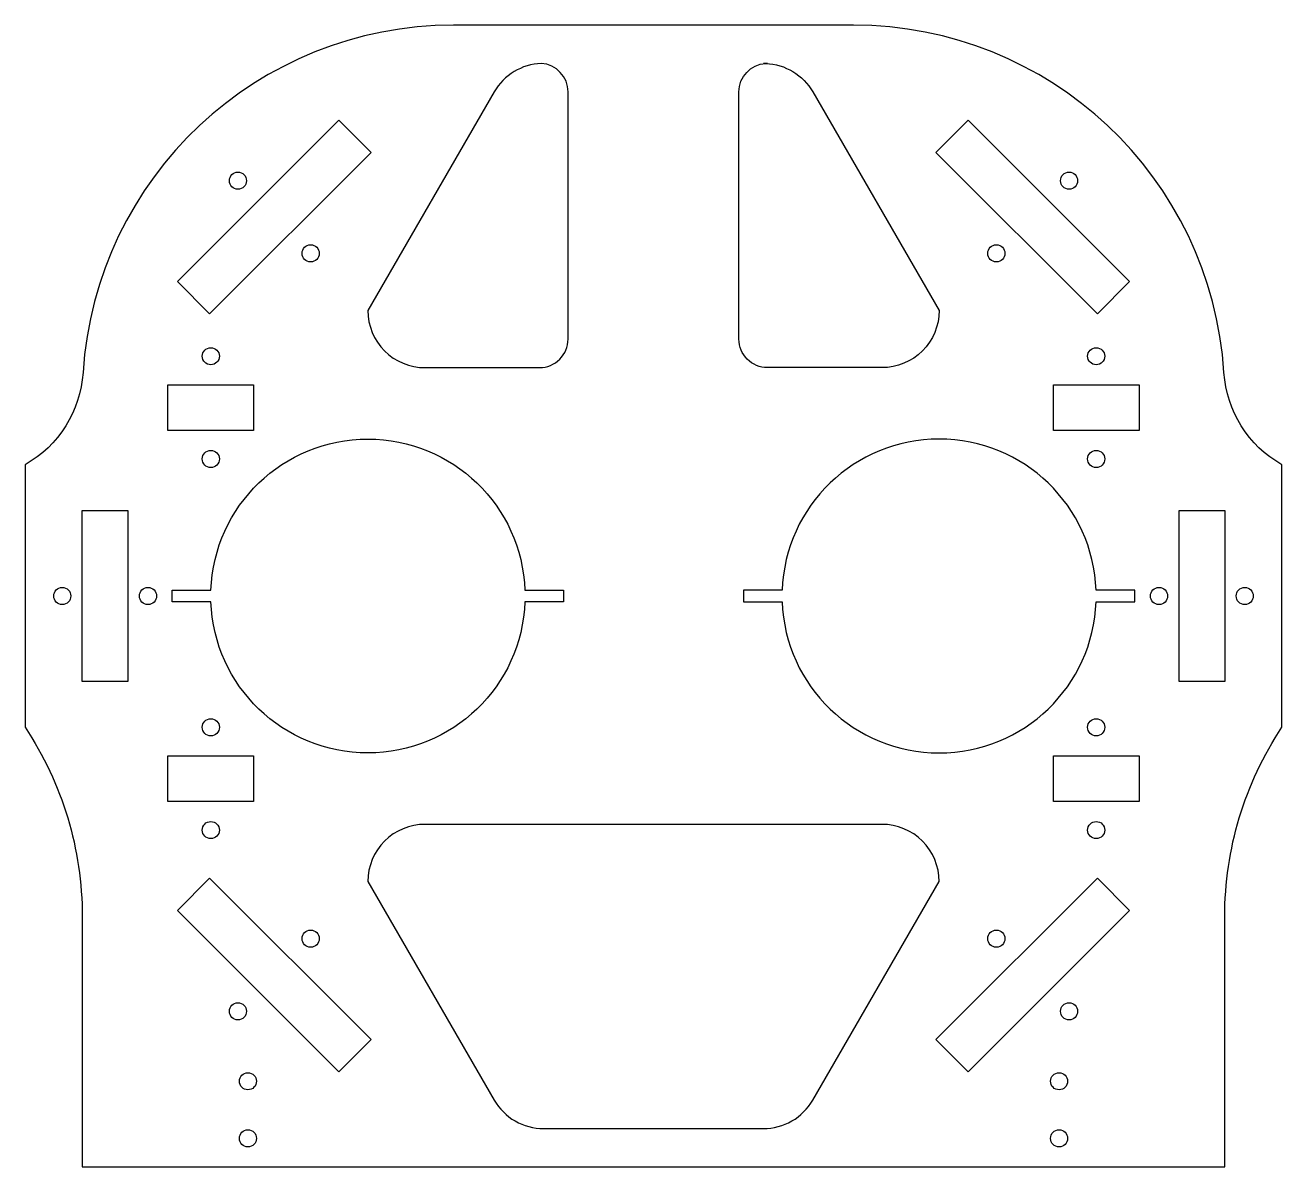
# Model space of a CAD drawing. Header units: millimetres. Extents: x -210 to 10, y -250 to -50.
import ezdxf

# ---------------------------------------------------------------- set-up
doc = ezdxf.new("R2010")
doc.units = ezdxf.units.MM
doc.header["$MEASUREMENT"] = 0

msp = doc.modelspace()

# ---------------------------------------------------------------- linework, layer by layer
for points in [[(-0.13, -110.86, 0.395648), (-65, -50), (-135, -50, 0.395648), (-199.87, -110.86, -0.253573), (-210, -127), (-210, -173, -0.147477), (-200, -206.17), (-200, -250), (0, -250), (0, -206.17, -0.147477), (10, -173), (10, -127, -0.253573)], [(-114.95, -61.7, 0.396719), (-119.65, -56.71, 0.256595), (-127.89, -61.7), (-150, -100, 0.414214), (-140, -110), (-119.95, -110, 0.414214), (-114.95, -105)], [(-85.05, -105), (-85.05, -61.7, -0.396719), (-80.35, -56.71, -0.015025), (-80.05, -56.7), (-80.77, -56.7, -0.010623), (-80.35, -56.71, -0.256595), (-72.11, -61.7), (-50, -100, -0.414214), (-60, -110), (-80.05, -110, -0.414214)], [(-177.48, -151), (-184.25, -151), (-184.25, -149), (-177.48, -149, -0.964274), (-122.52, -149), (-115.75, -149), (-115.75, -151), (-122.52, -151, -0.964274)], [(-77.48, -151, 0.964274), (-22.52, -151), (-15.75, -151), (-15.75, -149), (-22.52, -149, 0.964274), (-77.48, -149), (-84.25, -149), (-84.25, -151)], [(-140, -190, 0.414214), (-150, -200), (-127.89, -238.3, 0.267949), (-119.23, -243.3), (-80.77, -243.3, 0.267949), (-72.11, -238.3), (-50, -200, 0.414214), (-60, -190)]]:
    msp.add_lwpolyline(points, format="xyb", close=True)
for points in [[(-177.7, -100.59), (-183.35, -94.93), (-155.07, -66.65), (-149.41, -72.3)], [(-50.59, -72.3), (-44.93, -66.65), (-16.65, -94.93), (-22.3, -100.59)], [(-170, -121), (-185, -121), (-185, -113), (-170, -113)], [(-30, -113), (-15, -113), (-15, -121), (-30, -121)], [(-200, -165), (-200, -135), (-192, -135), (-192, -165)], [(0, -165), (-8, -165), (-8, -135), (0, -135)], [(-185, -178), (-170, -178), (-170, -186), (-185, -186)], [(-15, -186), (-30, -186), (-30, -178), (-15, -178)], [(-149.41, -227.7), (-155.07, -233.35), (-183.35, -205.07), (-177.7, -199.41)], [(-22.3, -199.41), (-16.65, -205.07), (-44.93, -233.35), (-50.59, -227.7)]]:
    msp.add_lwpolyline(points, close=True)
for centre in [(-172.75, -77.25), (-27.25, -77.25), (-160.02, -89.98), (-39.98, -89.98), (-177.5, -108), (-22.5, -108), (-177.5, -126), (-22.5, -126), (-203.5, -150), (-188.5, -150), (-11.5, -150), (3.5, -150), (-177.5, -173), (-22.5, -173), (-177.5, -191), (-22.5, -191), (-160.02, -210.02), (-39.98, -210.02), (-172.75, -222.75), (-27.25, -222.75), (-171, -235), (-29, -235), (-171, -245), (-29, -245)]:
    msp.add_circle(centre, 1.5)

doc.saveas('drawing.dxf')
